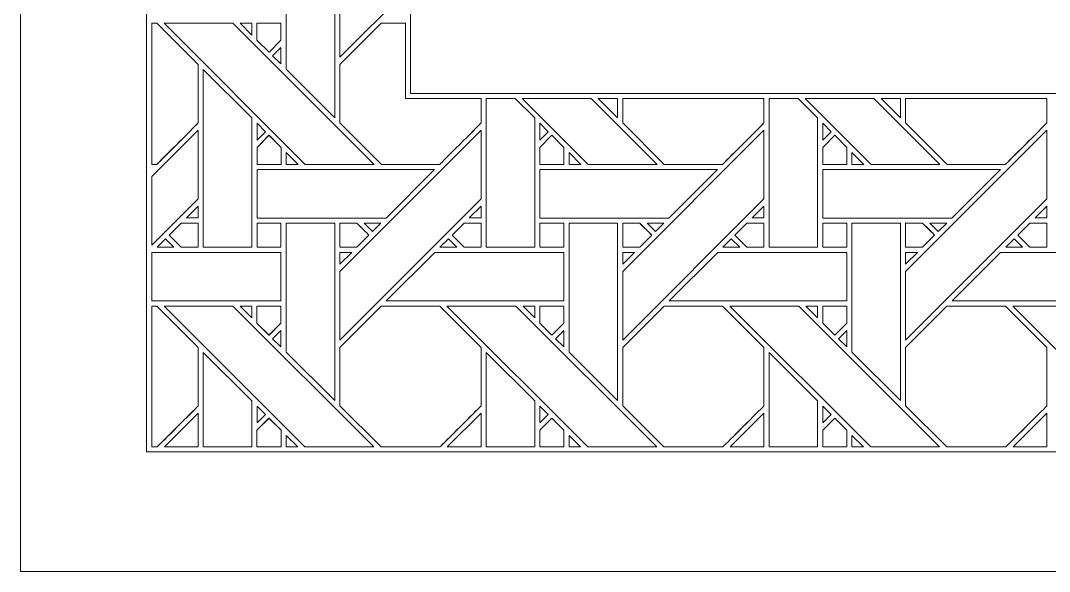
# Model space of a CAD drawing. Header units: inches. Extents: x 5.4 to 19.4, y 5.6 to 12.6.
# Drawn here: x 5.383 to 8.833, y 5.595 to 7.442 of the extents above; entities that cross this region are included whole.
import ezdxf

# ---------------------------------------------------------------- set-up
doc = ezdxf.new("R2010")
doc.units = ezdxf.units.IN
doc.header["$MEASUREMENT"] = 0
doc.layers.add('Design', color=7, linetype='Continuous', lineweight=0)

msp = doc.modelspace()

# ---------------------------------------------------------------- linework, layer by layer
at = {"layer": 'Design'}
for points, knots in [([(5.3829, 12.5948), (5.3829, 12.5948), (5.3829, 5.5948), (5.3829, 5.5948), (5.3829, 5.5948), (19.3829, 5.5948), (19.3829, 5.5948), (19.3829, 5.5948), (19.3829, 12.5948), (19.3829, 12.5948), (19.3829, 12.5948), (5.3829, 12.5948), (5.3829, 12.5948)], [0, 0, 0, 0, 1, 1, 1, 2, 2, 2, 3, 3, 3, 4, 4, 4, 4]), ([(5.8048, 12.1938), (5.8048, 12.1938), (5.8048, 5.9957), (5.8048, 5.9957), (5.8048, 5.9957), (18.9609, 5.9957), (18.9609, 5.9957), (18.9609, 5.9957), (18.9609, 12.1938), (18.9609, 12.1938), (18.9609, 12.1938), (5.8048, 12.1938), (5.8048, 12.1938)], [0, 0, 0, 0, 1, 1, 1, 2, 2, 2, 3, 3, 3, 4, 4, 4, 4]), ([(6.6905, 7.1978), (6.6905, 7.1978), (6.6905, 10.9917), (6.6905, 10.9917), (6.6905, 10.9917), (18.0752, 10.9917), (18.0752, 10.9917), (18.0752, 10.9917), (18.0752, 7.1978), (18.0752, 7.1978), (18.0752, 7.1978), (6.6905, 7.1978), (6.6905, 7.1978)], [0, 0, 0, 0, 1, 1, 1, 2, 2, 2, 3, 3, 3, 4, 4, 4, 4]), ([(6.6738, 7.5394), (6.6738, 7.5394), (6.4537, 7.3193), (6.4537, 7.3193), (6.4537, 7.3193), (6.4537, 7.5494), (6.4537, 7.5494), (6.4537, 7.5494), (6.6738, 7.7695), (6.6738, 7.7695), (6.6738, 7.7695), (6.6738, 7.5394), (6.6738, 7.5394)], [0, 0, 0, 0, 1, 1, 1, 2, 2, 2, 3, 3, 3, 4, 4, 4, 4]), ([(6.2736, 7.7115), (6.2736, 7.7115), (6.4365, 7.7115), (6.4365, 7.7115), (6.4365, 7.7115), (6.4365, 7.1164), (6.4365, 7.1164), (6.4365, 7.1164), (6.2736, 7.2793), (6.2736, 7.2793), (6.2736, 7.2793), (6.2736, 7.7115), (6.2736, 7.7115)], [0, 0, 0, 0, 1, 1, 1, 2, 2, 2, 3, 3, 3, 4, 4, 4, 4]), ([(5.8236, 7.4336), (5.8236, 7.4336), (5.8398, 7.4336), (5.8398, 7.4336), (5.8398, 7.4336), (5.9785, 7.2949), (5.9785, 7.2949), (5.9785, 7.2949), (5.9785, 7.0987), (5.9785, 7.0987), (5.9607, 7.0807), (5.8488, 6.969), (5.8398, 6.96), (5.8398, 6.96), (5.8236, 6.96), (5.8236, 6.96), (5.8236, 6.96), (5.8236, 7.4336), (5.8236, 7.4336)], [0, 0, 0, 0, 1, 1, 1, 2, 2, 2, 3, 3, 3, 4, 4, 4, 5, 5, 5, 6, 6, 6, 6]), ([(5.8236, 7.4336), (5.8236, 7.4336), (5.8398, 7.4336), (5.8398, 7.4336), (5.8398, 7.4336), (5.9785, 7.2949), (5.9785, 7.2949), (5.9785, 7.2949), (5.9785, 7.0987), (5.9785, 7.0987), (5.9603, 7.0803), (5.8485, 6.9687), (5.8398, 6.96), (5.8398, 6.96), (5.8236, 6.96), (5.8236, 6.96), (5.8236, 6.96), (5.8236, 7.4336), (5.8236, 7.4336)], [0, 0, 0, 0, 1, 1, 1, 2, 2, 2, 3, 3, 3, 4, 4, 4, 5, 5, 5, 6, 6, 6, 6]), ([(5.8641, 7.4336), (5.8641, 7.4336), (6.095, 7.4336), (6.095, 7.4336), (6.095, 7.4336), (6.5687, 6.96), (6.5687, 6.96), (6.5687, 6.96), (6.3376, 6.96), (6.3376, 6.96), (6.3376, 6.96), (5.8641, 7.4336), (5.8641, 7.4336)], [0, 0, 0, 0, 1, 1, 1, 2, 2, 2, 3, 3, 3, 4, 4, 4, 4]), ([(6.1192, 7.4336), (6.1192, 7.4336), (6.1586, 7.4336), (6.1586, 7.4336), (6.1586, 7.4336), (6.1586, 7.3938), (6.1586, 7.3938), (6.1586, 7.3938), (6.1192, 7.4336), (6.1192, 7.4336)], [0, 0, 0, 0, 1, 1, 1, 2, 2, 2, 3, 3, 3, 3]), ([(6.256, 7.4336), (6.256, 7.4336), (6.256, 7.376), (6.256, 7.376), (6.256, 7.376), (6.2161, 7.3361), (6.2161, 7.3361), (6.2161, 7.3361), (6.1757, 7.3764), (6.1757, 7.3764), (6.1757, 7.3764), (6.1757, 7.4336), (6.1757, 7.4336), (6.1757, 7.4336), (6.256, 7.4336), (6.256, 7.4336)], [0, 0, 0, 0, 1, 1, 1, 2, 2, 2, 3, 3, 3, 4, 4, 4, 5, 5, 5, 5]), ([(6.256, 7.376), (6.256, 7.376), (6.2161, 7.3361), (6.2161, 7.3361), (6.2161, 7.3361), (6.1757, 7.3764), (6.1757, 7.3764), (6.1757, 7.3764), (6.1757, 7.4336), (6.1757, 7.4336), (6.1757, 7.4336), (6.256, 7.4336), (6.256, 7.4336), (6.256, 7.4336), (6.256, 7.376), (6.256, 7.376)], [0, 0, 0, 0, 1, 1, 1, 2, 2, 2, 3, 3, 3, 4, 4, 4, 5, 5, 5, 5]), ([(6.4536, 7.0992), (6.4536, 7.0992), (6.4536, 7.2949), (6.4536, 7.2949), (6.4536, 7.2949), (6.5923, 7.4336), (6.5923, 7.4336), (6.5923, 7.4336), (6.6738, 7.4336), (6.6738, 7.4336), (6.6738, 7.4336), (6.6738, 7.1811), (6.6738, 7.1811), (6.6738, 7.1811), (6.9273, 7.1811), (6.9273, 7.1811), (6.9273, 7.1811), (6.9273, 7.0987), (6.9273, 7.0987), (6.9095, 7.0807), (6.7976, 6.969), (6.7886, 6.96), (6.7886, 6.96), (6.5929, 6.96), (6.5929, 6.96), (6.5929, 6.96), (6.4536, 7.0992), (6.4536, 7.0992)], [0, 0, 0, 0, 1, 1, 1, 2, 2, 2, 3, 3, 3, 4, 4, 4, 5, 5, 5, 6, 6, 6, 7, 7, 7, 8, 8, 8, 9, 9, 9, 9]), ([(6.5923, 7.4336), (6.5923, 7.4336), (6.6738, 7.4336), (6.6738, 7.4336), (6.6738, 7.4336), (6.6738, 7.1811), (6.6738, 7.1811), (6.6738, 7.1811), (6.9273, 7.1811), (6.9273, 7.1811), (6.9273, 7.1811), (6.9273, 7.0987), (6.9273, 7.0987), (6.9095, 7.0808), (6.7976, 6.969), (6.7886, 6.96), (6.7886, 6.96), (6.5929, 6.96), (6.5929, 6.96), (6.5929, 6.96), (6.4536, 7.0992), (6.4536, 7.0992), (6.4536, 7.0992), (6.4536, 7.2949), (6.4536, 7.2949), (6.4536, 7.2949), (6.5923, 7.4336), (6.5923, 7.4336)], [0, 0, 0, 0, 1, 1, 1, 2, 2, 2, 3, 3, 3, 4, 4, 4, 5, 5, 5, 6, 6, 6, 7, 7, 7, 8, 8, 8, 9, 9, 9, 9]), ([(6.2561, 7.3518), (6.2561, 7.3518), (6.2561, 7.2966), (6.2561, 7.2966), (6.2561, 7.2966), (6.2283, 7.324), (6.2283, 7.324), (6.2283, 7.324), (6.2561, 7.3518), (6.2561, 7.3518)], [0, 0, 0, 0, 1, 1, 1, 2, 2, 2, 3, 3, 3, 3]), ([(6.1585, 7.1157), (6.1585, 7.1157), (6.1585, 6.682), (6.1585, 6.682), (6.1585, 6.682), (5.9957, 6.682), (5.9957, 6.682), (5.9957, 6.682), (5.9957, 7.2778), (5.9957, 7.2778), (5.9957, 7.2778), (6.1585, 7.1157), (6.1585, 7.1157)], [0, 0, 0, 0, 1, 1, 1, 2, 2, 2, 3, 3, 3, 4, 4, 4, 4]), ([(6.9445, 7.1811), (6.9445, 7.1811), (7.0415, 7.1811), (7.0415, 7.1811), (7.0415, 7.1811), (7.1072, 7.1157), (7.1072, 7.1157), (7.1072, 7.1157), (7.1072, 6.682), (7.1072, 6.682), (7.1072, 6.682), (6.9445, 6.682), (6.9445, 6.682), (6.9445, 6.682), (6.9445, 7.1811), (6.9445, 7.1811)], [0, 0, 0, 0, 1, 1, 1, 2, 2, 2, 3, 3, 3, 4, 4, 4, 5, 5, 5, 5]), ([(7.0653, 7.1811), (7.0653, 7.1811), (7.2963, 7.1811), (7.2963, 7.1811), (7.2963, 7.1811), (7.5174, 6.96), (7.5174, 6.96), (7.5174, 6.96), (7.2864, 6.96), (7.2864, 6.96), (7.2864, 6.96), (7.0653, 7.1811), (7.0653, 7.1811)], [0, 0, 0, 0, 1, 1, 1, 2, 2, 2, 3, 3, 3, 4, 4, 4, 4]), ([(7.3853, 7.1811), (7.3853, 7.1811), (7.3853, 7.1164), (7.3853, 7.1164), (7.3853, 7.1164), (7.3205, 7.1811), (7.3205, 7.1811), (7.3205, 7.1811), (7.3853, 7.1811), (7.3853, 7.1811)], [0, 0, 0, 0, 1, 1, 1, 2, 2, 2, 3, 3, 3, 3]), ([(7.4023, 7.0992), (7.4023, 7.0992), (7.4023, 7.1811), (7.4023, 7.1811), (7.4023, 7.1811), (7.876, 7.1811), (7.876, 7.1811), (7.876, 7.1811), (7.876, 7.0987), (7.876, 7.0987), (7.8582, 7.0807), (7.7463, 6.969), (7.7373, 6.96), (7.7373, 6.96), (7.5416, 6.96), (7.5416, 6.96), (7.5416, 6.96), (7.4023, 7.0992), (7.4023, 7.0992)], [0, 0, 0, 0, 1, 1, 1, 2, 2, 2, 3, 3, 3, 4, 4, 4, 5, 5, 5, 6, 6, 6, 6]), ([(7.4023, 7.0992), (7.4023, 7.0992), (7.4023, 7.1811), (7.4023, 7.1811), (7.4023, 7.1811), (7.876, 7.1811), (7.876, 7.1811), (7.876, 7.1811), (7.876, 7.0987), (7.876, 7.0987), (7.8578, 7.0803), (7.746, 6.9687), (7.7373, 6.96), (7.7373, 6.96), (7.5416, 6.96), (7.5416, 6.96), (7.5416, 6.96), (7.4023, 7.0992), (7.4023, 7.0992)], [0, 0, 0, 0, 1, 1, 1, 2, 2, 2, 3, 3, 3, 4, 4, 4, 5, 5, 5, 6, 6, 6, 6]), ([(7.8932, 7.1811), (7.8932, 7.1811), (7.9902, 7.1811), (7.9902, 7.1811), (7.9902, 7.1811), (8.056, 7.1157), (8.056, 7.1157), (8.056, 7.1157), (8.056, 6.682), (8.056, 6.682), (8.056, 6.682), (7.8932, 6.682), (7.8932, 6.682), (7.8932, 6.682), (7.8932, 7.1811), (7.8932, 7.1811)], [0, 0, 0, 0, 1, 1, 1, 2, 2, 2, 3, 3, 3, 4, 4, 4, 5, 5, 5, 5]), ([(8.014, 7.1811), (8.014, 7.1811), (8.245, 7.1811), (8.245, 7.1811), (8.245, 7.1811), (8.4661, 6.96), (8.4661, 6.96), (8.4661, 6.96), (8.2351, 6.96), (8.2351, 6.96), (8.2351, 6.96), (8.014, 7.1811), (8.014, 7.1811)], [0, 0, 0, 0, 1, 1, 1, 2, 2, 2, 3, 3, 3, 4, 4, 4, 4]), ([(8.334, 7.1811), (8.334, 7.1811), (8.334, 7.1164), (8.334, 7.1164), (8.334, 7.1164), (8.2692, 7.1811), (8.2692, 7.1811), (8.2692, 7.1811), (8.334, 7.1811), (8.334, 7.1811)], [0, 0, 0, 0, 1, 1, 1, 2, 2, 2, 3, 3, 3, 3]), ([(8.3511, 7.0992), (8.3511, 7.0992), (8.3511, 7.1811), (8.3511, 7.1811), (8.3511, 7.1811), (8.8247, 7.1811), (8.8247, 7.1811), (8.8247, 7.1811), (8.8247, 7.0987), (8.8247, 7.0987), (8.8069, 7.0807), (8.695, 6.969), (8.686, 6.96), (8.686, 6.96), (8.4903, 6.96), (8.4903, 6.96), (8.4903, 6.96), (8.3511, 7.0992), (8.3511, 7.0992)], [0, 0, 0, 0, 1, 1, 1, 2, 2, 2, 3, 3, 3, 4, 4, 4, 5, 5, 5, 6, 6, 6, 6]), ([(8.3511, 7.0992), (8.3511, 7.0992), (8.3511, 7.1811), (8.3511, 7.1811), (8.3511, 7.1811), (8.8247, 7.1811), (8.8247, 7.1811), (8.8247, 7.1811), (8.8247, 7.0987), (8.8247, 7.0987), (8.8068, 7.0806), (8.6949, 6.9689), (8.686, 6.96), (8.686, 6.96), (8.4903, 6.96), (8.4903, 6.96), (8.4903, 6.96), (8.3511, 7.0992), (8.3511, 7.0992)], [0, 0, 0, 0, 1, 1, 1, 2, 2, 2, 3, 3, 3, 4, 4, 4, 5, 5, 5, 6, 6, 6, 6]), ([(5.8236, 6.9193), (5.8236, 6.9193), (5.9786, 7.0743), (5.9786, 7.0743), (5.9786, 7.0743), (5.9786, 6.8442), (5.9786, 6.8442), (5.9786, 6.8442), (5.8236, 6.6892), (5.8236, 6.6892), (5.8236, 6.6892), (5.8236, 6.9193), (5.8236, 6.9193)], [0, 0, 0, 0, 1, 1, 1, 2, 2, 2, 3, 3, 3, 4, 4, 4, 4]), ([(6.204, 7.0696), (6.204, 7.0696), (6.1758, 7.0414), (6.1758, 7.0414), (6.1758, 7.0414), (6.1758, 7.0982), (6.1758, 7.0982), (6.1758, 7.0982), (6.204, 7.0696), (6.204, 7.0696)], [0, 0, 0, 0, 1, 1, 1, 2, 2, 2, 3, 3, 3, 3]), ([(6.4537, 6.6007), (6.4537, 6.6007), (6.9273, 7.0743), (6.9273, 7.0743), (6.9273, 7.0743), (6.9273, 6.8442), (6.9273, 6.8442), (6.9273, 6.8442), (6.4537, 6.3706), (6.4537, 6.3706), (6.4537, 6.3706), (6.4537, 6.6007), (6.4537, 6.6007)], [0, 0, 0, 0, 1, 1, 1, 2, 2, 2, 3, 3, 3, 4, 4, 4, 4]), ([(7.1246, 7.0414), (7.1246, 7.0414), (7.1246, 7.0982), (7.1246, 7.0982), (7.1246, 7.0982), (7.1527, 7.0696), (7.1527, 7.0696), (7.1527, 7.0696), (7.1246, 7.0414), (7.1246, 7.0414)], [0, 0, 0, 0, 1, 1, 1, 2, 2, 2, 3, 3, 3, 3]), ([(7.4024, 6.6007), (7.4024, 6.6007), (7.8761, 7.0743), (7.8761, 7.0743), (7.8761, 7.0743), (7.8761, 6.8442), (7.8761, 6.8442), (7.8761, 6.8442), (7.4024, 6.3706), (7.4024, 6.3706), (7.4024, 6.3706), (7.4024, 6.6007), (7.4024, 6.6007)], [0, 0, 0, 0, 1, 1, 1, 2, 2, 2, 3, 3, 3, 4, 4, 4, 4]), ([(8.0733, 7.0414), (8.0733, 7.0414), (8.0733, 7.0982), (8.0733, 7.0982), (8.0733, 7.0982), (8.1015, 7.0696), (8.1015, 7.0696), (8.1015, 7.0696), (8.0733, 7.0414), (8.0733, 7.0414)], [0, 0, 0, 0, 1, 1, 1, 2, 2, 2, 3, 3, 3, 3]), ([(8.3511, 6.6007), (8.3511, 6.6007), (8.8248, 7.0743), (8.8248, 7.0743), (8.8248, 7.0743), (8.8248, 6.8442), (8.8248, 6.8442), (8.8248, 6.8442), (8.3511, 6.3706), (8.3511, 6.3706), (8.3511, 6.3706), (8.3511, 6.6007), (8.3511, 6.6007)], [0, 0, 0, 0, 1, 1, 1, 2, 2, 2, 3, 3, 3, 4, 4, 4, 4]), ([(6.2564, 6.9597), (6.2564, 6.9597), (6.1758, 6.9597), (6.1758, 6.9597), (6.1758, 6.9597), (6.1758, 7.017), (6.1758, 7.017), (6.1758, 7.017), (6.216, 7.0574), (6.216, 7.0574), (6.216, 7.0574), (6.2564, 7.017), (6.2564, 7.017), (6.2564, 7.017), (6.2564, 6.9597), (6.2564, 6.9597)], [0, 0, 0, 0, 1, 1, 1, 2, 2, 2, 3, 3, 3, 4, 4, 4, 5, 5, 5, 5]), ([(6.1758, 7.017), (6.1758, 7.017), (6.2162, 7.0574), (6.2162, 7.0574), (6.2162, 7.0574), (6.2564, 7.017), (6.2564, 7.017), (6.2564, 7.017), (6.2564, 6.9597), (6.2564, 6.9597), (6.2564, 6.9597), (6.1758, 6.9597), (6.1758, 6.9597), (6.1758, 6.9597), (6.1758, 7.017), (6.1758, 7.017)], [0, 0, 0, 0, 1, 1, 1, 2, 2, 2, 3, 3, 3, 4, 4, 4, 5, 5, 5, 5]), ([(7.2051, 6.9597), (7.2051, 6.9597), (7.1245, 6.9597), (7.1245, 6.9597), (7.1245, 6.9597), (7.1245, 7.017), (7.1245, 7.017), (7.1245, 7.017), (7.1648, 7.0574), (7.1648, 7.0574), (7.1648, 7.0574), (7.2051, 7.017), (7.2051, 7.017), (7.2051, 7.017), (7.2051, 6.9597), (7.2051, 6.9597)], [0, 0, 0, 0, 1, 1, 1, 2, 2, 2, 3, 3, 3, 4, 4, 4, 5, 5, 5, 5]), ([(7.1648, 7.0574), (7.1648, 7.0574), (7.2051, 7.017), (7.2051, 7.017), (7.2051, 7.017), (7.2051, 6.9597), (7.2051, 6.9597), (7.2051, 6.9597), (7.1245, 6.9597), (7.1245, 6.9597), (7.1245, 6.9597), (7.1245, 7.017), (7.1245, 7.017), (7.1245, 7.017), (7.1648, 7.0574), (7.1648, 7.0574)], [0, 0, 0, 0, 1, 1, 1, 2, 2, 2, 3, 3, 3, 4, 4, 4, 5, 5, 5, 5]), ([(8.1539, 6.9597), (8.1539, 6.9597), (8.0732, 6.9597), (8.0732, 6.9597), (8.0732, 6.9597), (8.0732, 7.017), (8.0732, 7.017), (8.0732, 7.017), (8.1136, 7.0574), (8.1136, 7.0574), (8.1136, 7.0574), (8.1539, 7.017), (8.1539, 7.017), (8.1539, 7.017), (8.1539, 6.9597), (8.1539, 6.9597)], [0, 0, 0, 0, 1, 1, 1, 2, 2, 2, 3, 3, 3, 4, 4, 4, 5, 5, 5, 5]), ([(8.0732, 6.9597), (8.0732, 6.9597), (8.0732, 7.017), (8.0732, 7.017), (8.0732, 7.017), (8.1136, 7.0574), (8.1136, 7.0574), (8.1136, 7.0574), (8.1539, 7.017), (8.1539, 7.017), (8.1539, 7.017), (8.1539, 6.9597), (8.1539, 6.9597), (8.1539, 6.9597), (8.0732, 6.9597), (8.0732, 6.9597)], [0, 0, 0, 0, 1, 1, 1, 2, 2, 2, 3, 3, 3, 4, 4, 4, 5, 5, 5, 5]), ([(6.3134, 6.96), (6.3134, 6.96), (6.2737, 6.96), (6.2737, 6.96), (6.2737, 6.96), (6.2737, 6.9998), (6.2737, 6.9998), (6.2737, 6.9998), (6.3134, 6.96), (6.3134, 6.96)], [0, 0, 0, 0, 1, 1, 1, 2, 2, 2, 3, 3, 3, 3]), ([(7.2622, 6.96), (7.2622, 6.96), (7.2225, 6.96), (7.2225, 6.96), (7.2225, 6.96), (7.2225, 6.9998), (7.2225, 6.9998), (7.2225, 6.9998), (7.2622, 6.96), (7.2622, 6.96)], [0, 0, 0, 0, 1, 1, 1, 2, 2, 2, 3, 3, 3, 3]), ([(8.2109, 6.96), (8.2109, 6.96), (8.1712, 6.96), (8.1712, 6.96), (8.1712, 6.96), (8.1712, 6.9998), (8.1712, 6.9998), (8.1712, 6.9998), (8.2109, 6.96), (8.2109, 6.96)], [0, 0, 0, 0, 1, 1, 1, 2, 2, 2, 3, 3, 3, 3]), ([(6.1758, 6.78), (6.1758, 6.78), (6.1758, 6.9427), (6.1758, 6.9427), (6.1758, 6.9427), (6.7715, 6.9427), (6.7715, 6.9427), (6.7715, 6.9427), (6.6088, 6.78), (6.6088, 6.78), (6.6088, 6.78), (6.1758, 6.78), (6.1758, 6.78)], [0, 0, 0, 0, 1, 1, 1, 2, 2, 2, 3, 3, 3, 4, 4, 4, 4]), ([(7.1246, 6.78), (7.1246, 6.78), (7.1246, 6.9427), (7.1246, 6.9427), (7.1246, 6.9427), (7.7203, 6.9427), (7.7203, 6.9427), (7.7203, 6.9427), (7.5575, 6.78), (7.5575, 6.78), (7.5575, 6.78), (7.1246, 6.78), (7.1246, 6.78)], [0, 0, 0, 0, 1, 1, 1, 2, 2, 2, 3, 3, 3, 4, 4, 4, 4]), ([(8.0733, 6.78), (8.0733, 6.78), (8.0733, 6.9427), (8.0733, 6.9427), (8.0733, 6.9427), (8.669, 6.9427), (8.669, 6.9427), (8.669, 6.9427), (8.5062, 6.78), (8.5062, 6.78), (8.5062, 6.78), (8.0733, 6.78), (8.0733, 6.78)], [0, 0, 0, 0, 1, 1, 1, 2, 2, 2, 3, 3, 3, 4, 4, 4, 4]), ([(5.9388, 6.7801), (5.9388, 6.7801), (5.9786, 6.8198), (5.9786, 6.8198), (5.9786, 6.8198), (5.9786, 6.7801), (5.9786, 6.7801), (5.9786, 6.7801), (5.9388, 6.7801), (5.9388, 6.7801)], [0, 0, 0, 0, 1, 1, 1, 2, 2, 2, 3, 3, 3, 3]), ([(6.8876, 6.7801), (6.8876, 6.7801), (6.9273, 6.8198), (6.9273, 6.8198), (6.9273, 6.8198), (6.9273, 6.7801), (6.9273, 6.7801), (6.9273, 6.7801), (6.8876, 6.7801), (6.8876, 6.7801)], [0, 0, 0, 0, 1, 1, 1, 2, 2, 2, 3, 3, 3, 3]), ([(7.8363, 6.7801), (7.8363, 6.7801), (7.8761, 6.8198), (7.8761, 6.8198), (7.8761, 6.8198), (7.8761, 6.7801), (7.8761, 6.7801), (7.8761, 6.7801), (7.8363, 6.7801), (7.8363, 6.7801)], [0, 0, 0, 0, 1, 1, 1, 2, 2, 2, 3, 3, 3, 3]), ([(8.785, 6.7801), (8.785, 6.7801), (8.8248, 6.8198), (8.8248, 6.8198), (8.8248, 6.8198), (8.8248, 6.7801), (8.8248, 6.7801), (8.8248, 6.7801), (8.785, 6.7801), (8.785, 6.7801)], [0, 0, 0, 0, 1, 1, 1, 2, 2, 2, 3, 3, 3, 3]), ([(5.9786, 6.682), (5.9786, 6.682), (5.9214, 6.682), (5.9214, 6.682), (5.9214, 6.682), (5.881, 6.7223), (5.881, 6.7223), (5.881, 6.7223), (5.9215, 6.7628), (5.9215, 6.7628), (5.9215, 6.7628), (5.9786, 6.7628), (5.9786, 6.7628), (5.9786, 6.7628), (5.9786, 6.682), (5.9786, 6.682)], [0, 0, 0, 0, 1, 1, 1, 2, 2, 2, 3, 3, 3, 4, 4, 4, 5, 5, 5, 5]), ([(5.8811, 6.7224), (5.8811, 6.7224), (5.9215, 6.7628), (5.9215, 6.7628), (5.9215, 6.7628), (5.9786, 6.7628), (5.9786, 6.7628), (5.9786, 6.7628), (5.9786, 6.682), (5.9786, 6.682), (5.9786, 6.682), (5.9214, 6.682), (5.9214, 6.682), (5.9214, 6.682), (5.8811, 6.7224), (5.8811, 6.7224)], [0, 0, 0, 0, 1, 1, 1, 2, 2, 2, 3, 3, 3, 4, 4, 4, 5, 5, 5, 5]), ([(6.1758, 6.682), (6.1758, 6.682), (6.1758, 6.7627), (6.1758, 6.7627), (6.1758, 6.7627), (6.256, 6.7627), (6.256, 6.7627), (6.256, 6.7627), (6.256, 6.682), (6.256, 6.682), (6.256, 6.682), (6.1758, 6.682), (6.1758, 6.682)], [0, 0, 0, 0, 1, 1, 1, 2, 2, 2, 3, 3, 3, 4, 4, 4, 4]), ([(6.1758, 6.7627), (6.1758, 6.7627), (6.256, 6.7627), (6.256, 6.7627), (6.256, 6.7627), (6.256, 6.682), (6.256, 6.682), (6.256, 6.682), (6.1758, 6.682), (6.1758, 6.682), (6.1758, 6.682), (6.1758, 6.7627), (6.1758, 6.7627)], [0, 0, 0, 0, 1, 1, 1, 2, 2, 2, 3, 3, 3, 4, 4, 4, 4]), ([(6.4365, 6.7628), (6.4365, 6.7628), (6.4365, 6.1677), (6.4365, 6.1677), (6.4365, 6.1677), (6.2736, 6.3306), (6.2736, 6.3306), (6.2736, 6.3306), (6.2736, 6.7628), (6.2736, 6.7628), (6.2736, 6.7628), (6.4365, 6.7628), (6.4365, 6.7628)], [0, 0, 0, 0, 1, 1, 1, 2, 2, 2, 3, 3, 3, 4, 4, 4, 4]), ([(6.551, 6.7224), (6.551, 6.7224), (6.5106, 6.682), (6.5106, 6.682), (6.5106, 6.682), (6.4536, 6.682), (6.4536, 6.682), (6.4536, 6.682), (6.4536, 6.7627), (6.4536, 6.7627), (6.4536, 6.7627), (6.5107, 6.7627), (6.5107, 6.7627), (6.5158, 6.7576), (6.5466, 6.7268), (6.551, 6.7224)], [0, 0, 0, 0, 1, 1, 1, 2, 2, 2, 3, 3, 3, 4, 4, 4, 5, 5, 5, 5]), ([(6.4536, 6.7627), (6.4536, 6.7627), (6.5107, 6.7627), (6.5107, 6.7627), (6.5159, 6.7575), (6.5467, 6.7267), (6.551, 6.7224), (6.551, 6.7224), (6.5106, 6.682), (6.5106, 6.682), (6.5106, 6.682), (6.4536, 6.682), (6.4536, 6.682), (6.4536, 6.682), (6.4536, 6.7627), (6.4536, 6.7627)], [0, 0, 0, 0, 1, 1, 1, 2, 2, 2, 3, 3, 3, 4, 4, 4, 5, 5, 5, 5]), ([(6.5916, 6.7628), (6.5916, 6.7628), (6.5633, 6.7346), (6.5633, 6.7346), (6.5633, 6.7346), (6.5351, 6.7628), (6.5351, 6.7628), (6.5351, 6.7628), (6.5916, 6.7628), (6.5916, 6.7628)], [0, 0, 0, 0, 1, 1, 1, 2, 2, 2, 3, 3, 3, 3]), ([(6.9273, 6.682), (6.9273, 6.682), (6.8702, 6.682), (6.8702, 6.682), (6.8702, 6.682), (6.8298, 6.7223), (6.8298, 6.7223), (6.8298, 6.7223), (6.8702, 6.7628), (6.8702, 6.7628), (6.8702, 6.7628), (6.9273, 6.7628), (6.9273, 6.7628), (6.9273, 6.7628), (6.9273, 6.682), (6.9273, 6.682)], [0, 0, 0, 0, 1, 1, 1, 2, 2, 2, 3, 3, 3, 4, 4, 4, 5, 5, 5, 5]), ([(6.8298, 6.7223), (6.8298, 6.7223), (6.8702, 6.7628), (6.8702, 6.7628), (6.8702, 6.7628), (6.9273, 6.7628), (6.9273, 6.7628), (6.9273, 6.7628), (6.9273, 6.682), (6.9273, 6.682), (6.9273, 6.682), (6.8702, 6.682), (6.8702, 6.682), (6.8702, 6.682), (6.8298, 6.7223), (6.8298, 6.7223)], [0, 0, 0, 0, 1, 1, 1, 2, 2, 2, 3, 3, 3, 4, 4, 4, 5, 5, 5, 5]), ([(7.1245, 6.7627), (7.1245, 6.7627), (7.2047, 6.7627), (7.2047, 6.7627), (7.2047, 6.7627), (7.2047, 6.682), (7.2047, 6.682), (7.2047, 6.682), (7.1245, 6.682), (7.1245, 6.682), (7.1245, 6.682), (7.1245, 6.7627), (7.1245, 6.7627)], [0, 0, 0, 0, 1, 1, 1, 2, 2, 2, 3, 3, 3, 4, 4, 4, 4]), ([(7.2047, 6.7627), (7.2047, 6.7627), (7.2047, 6.682), (7.2047, 6.682), (7.2047, 6.682), (7.1245, 6.682), (7.1245, 6.682), (7.1245, 6.682), (7.1245, 6.7627), (7.1245, 6.7627), (7.1245, 6.7627), (7.2047, 6.7627), (7.2047, 6.7627)], [0, 0, 0, 0, 1, 1, 1, 2, 2, 2, 3, 3, 3, 4, 4, 4, 4]), ([(7.3853, 6.7628), (7.3853, 6.7628), (7.3853, 6.1677), (7.3853, 6.1677), (7.3853, 6.1677), (7.2223, 6.3306), (7.2223, 6.3306), (7.2223, 6.3306), (7.2223, 6.7628), (7.2223, 6.7628), (7.2223, 6.7628), (7.3853, 6.7628), (7.3853, 6.7628)], [0, 0, 0, 0, 1, 1, 1, 2, 2, 2, 3, 3, 3, 4, 4, 4, 4]), ([(7.4023, 6.7627), (7.4023, 6.7627), (7.4594, 6.7627), (7.4594, 6.7627), (7.4646, 6.7576), (7.4953, 6.7268), (7.4998, 6.7224), (7.4998, 6.7224), (7.4593, 6.682), (7.4593, 6.682), (7.4593, 6.682), (7.4023, 6.682), (7.4023, 6.682), (7.4023, 6.682), (7.4023, 6.7627), (7.4023, 6.7627)], [0, 0, 0, 0, 1, 1, 1, 2, 2, 2, 3, 3, 3, 4, 4, 4, 5, 5, 5, 5]), ([(7.4023, 6.7627), (7.4023, 6.7627), (7.4594, 6.7627), (7.4594, 6.7627), (7.4648, 6.7574), (7.4998, 6.7224), (7.4998, 6.7224), (7.4998, 6.7224), (7.4593, 6.682), (7.4593, 6.682), (7.4593, 6.682), (7.4023, 6.682), (7.4023, 6.682), (7.4023, 6.682), (7.4023, 6.7627), (7.4023, 6.7627)], [0, 0, 0, 0, 1, 1, 1, 2, 2, 2, 3, 3, 3, 4, 4, 4, 5, 5, 5, 5]), ([(7.5403, 6.7628), (7.5403, 6.7628), (7.512, 6.7346), (7.512, 6.7346), (7.512, 6.7346), (7.4838, 6.7628), (7.4838, 6.7628), (7.4838, 6.7628), (7.5403, 6.7628), (7.5403, 6.7628)], [0, 0, 0, 0, 1, 1, 1, 2, 2, 2, 3, 3, 3, 3]), ([(7.876, 6.682), (7.876, 6.682), (7.8189, 6.682), (7.8189, 6.682), (7.8189, 6.682), (7.7786, 6.7223), (7.7786, 6.7223), (7.7786, 6.7223), (7.819, 6.7628), (7.819, 6.7628), (7.819, 6.7628), (7.876, 6.7628), (7.876, 6.7628), (7.876, 6.7628), (7.876, 6.682), (7.876, 6.682)], [0, 0, 0, 0, 1, 1, 1, 2, 2, 2, 3, 3, 3, 4, 4, 4, 5, 5, 5, 5]), ([(7.7786, 6.7223), (7.7786, 6.7223), (7.819, 6.7628), (7.819, 6.7628), (7.819, 6.7628), (7.876, 6.7628), (7.876, 6.7628), (7.876, 6.7628), (7.876, 6.682), (7.876, 6.682), (7.876, 6.682), (7.8189, 6.682), (7.8189, 6.682), (7.8189, 6.682), (7.7786, 6.7223), (7.7786, 6.7223)], [0, 0, 0, 0, 1, 1, 1, 2, 2, 2, 3, 3, 3, 4, 4, 4, 5, 5, 5, 5]), ([(8.0732, 6.682), (8.0732, 6.682), (8.0732, 6.7627), (8.0732, 6.7627), (8.0732, 6.7627), (8.1535, 6.7627), (8.1535, 6.7627), (8.1535, 6.7627), (8.1535, 6.682), (8.1535, 6.682), (8.1535, 6.682), (8.0732, 6.682), (8.0732, 6.682)], [0, 0, 0, 0, 1, 1, 1, 2, 2, 2, 3, 3, 3, 4, 4, 4, 4]), ([(8.0732, 6.7627), (8.0732, 6.7627), (8.1535, 6.7627), (8.1535, 6.7627), (8.1535, 6.7627), (8.1535, 6.682), (8.1535, 6.682), (8.1535, 6.682), (8.0732, 6.682), (8.0732, 6.682), (8.0732, 6.682), (8.0732, 6.7627), (8.0732, 6.7627)], [0, 0, 0, 0, 1, 1, 1, 2, 2, 2, 3, 3, 3, 4, 4, 4, 4]), ([(8.334, 6.7628), (8.334, 6.7628), (8.334, 6.1677), (8.334, 6.1677), (8.334, 6.1677), (8.1711, 6.3306), (8.1711, 6.3306), (8.1711, 6.3306), (8.1711, 6.7628), (8.1711, 6.7628), (8.1711, 6.7628), (8.334, 6.7628), (8.334, 6.7628)], [0, 0, 0, 0, 1, 1, 1, 2, 2, 2, 3, 3, 3, 4, 4, 4, 4]), ([(8.3511, 6.7627), (8.3511, 6.7627), (8.4081, 6.7627), (8.4081, 6.7627), (8.4133, 6.7576), (8.4441, 6.7268), (8.4485, 6.7224), (8.4485, 6.7224), (8.4081, 6.682), (8.4081, 6.682), (8.4081, 6.682), (8.3511, 6.682), (8.3511, 6.682), (8.3511, 6.682), (8.3511, 6.7627), (8.3511, 6.7627)], [0, 0, 0, 0, 1, 1, 1, 2, 2, 2, 3, 3, 3, 4, 4, 4, 5, 5, 5, 5]), ([(8.3511, 6.7627), (8.3511, 6.7627), (8.4081, 6.7627), (8.4081, 6.7627), (8.4137, 6.7573), (8.4485, 6.7224), (8.4485, 6.7224), (8.4485, 6.7224), (8.4081, 6.682), (8.4081, 6.682), (8.4081, 6.682), (8.3511, 6.682), (8.3511, 6.682), (8.3511, 6.682), (8.3511, 6.7627), (8.3511, 6.7627)], [0, 0, 0, 0, 1, 1, 1, 2, 2, 2, 3, 3, 3, 4, 4, 4, 5, 5, 5, 5]), ([(8.489, 6.7628), (8.489, 6.7628), (8.4607, 6.7346), (8.4607, 6.7346), (8.4607, 6.7346), (8.4326, 6.7628), (8.4326, 6.7628), (8.4326, 6.7628), (8.489, 6.7628), (8.489, 6.7628)], [0, 0, 0, 0, 1, 1, 1, 2, 2, 2, 3, 3, 3, 3]), ([(8.8248, 6.682), (8.8248, 6.682), (8.7676, 6.682), (8.7676, 6.682), (8.7676, 6.682), (8.7273, 6.7223), (8.7273, 6.7223), (8.7273, 6.7223), (8.7677, 6.7628), (8.7677, 6.7628), (8.7677, 6.7628), (8.8248, 6.7628), (8.8248, 6.7628), (8.8248, 6.7628), (8.8248, 6.682), (8.8248, 6.682)], [0, 0, 0, 0, 1, 1, 1, 2, 2, 2, 3, 3, 3, 4, 4, 4, 5, 5, 5, 5]), ([(8.7273, 6.7223), (8.7273, 6.7223), (8.7677, 6.7628), (8.7677, 6.7628), (8.7677, 6.7628), (8.8248, 6.7628), (8.8248, 6.7628), (8.8248, 6.7628), (8.8248, 6.682), (8.8248, 6.682), (8.8248, 6.682), (8.7676, 6.682), (8.7676, 6.682), (8.7676, 6.682), (8.7273, 6.7223), (8.7273, 6.7223)], [0, 0, 0, 0, 1, 1, 1, 2, 2, 2, 3, 3, 3, 4, 4, 4, 5, 5, 5, 5]), ([(5.8973, 6.682), (5.8973, 6.682), (5.8408, 6.682), (5.8408, 6.682), (5.8408, 6.682), (5.869, 6.7102), (5.869, 6.7102), (5.869, 6.7102), (5.8973, 6.682), (5.8973, 6.682)], [0, 0, 0, 0, 1, 1, 1, 2, 2, 2, 3, 3, 3, 3]), ([(6.846, 6.682), (6.846, 6.682), (6.7895, 6.682), (6.7895, 6.682), (6.7895, 6.682), (6.8178, 6.7102), (6.8178, 6.7102), (6.8178, 6.7102), (6.846, 6.682), (6.846, 6.682)], [0, 0, 0, 0, 1, 1, 1, 2, 2, 2, 3, 3, 3, 3]), ([(7.7947, 6.682), (7.7947, 6.682), (7.7382, 6.682), (7.7382, 6.682), (7.7382, 6.682), (7.7665, 6.7102), (7.7665, 6.7102), (7.7665, 6.7102), (7.7947, 6.682), (7.7947, 6.682)], [0, 0, 0, 0, 1, 1, 1, 2, 2, 2, 3, 3, 3, 3]), ([(8.7435, 6.682), (8.7435, 6.682), (8.687, 6.682), (8.687, 6.682), (8.687, 6.682), (8.7152, 6.7102), (8.7152, 6.7102), (8.7152, 6.7102), (8.7435, 6.682), (8.7435, 6.682)], [0, 0, 0, 0, 1, 1, 1, 2, 2, 2, 3, 3, 3, 3]), ([(5.8236, 6.6648), (5.8236, 6.6648), (6.2561, 6.6648), (6.2561, 6.6648), (6.2561, 6.6648), (6.2561, 6.502), (6.2561, 6.502), (6.2561, 6.502), (5.8236, 6.502), (5.8236, 6.502), (5.8236, 6.502), (5.8236, 6.6648), (5.8236, 6.6648)], [0, 0, 0, 0, 1, 1, 1, 2, 2, 2, 3, 3, 3, 4, 4, 4, 4]), ([(6.4935, 6.6649), (6.4935, 6.6649), (6.4537, 6.625), (6.4537, 6.625), (6.4537, 6.625), (6.4537, 6.6649), (6.4537, 6.6649), (6.4537, 6.6649), (6.4935, 6.6649), (6.4935, 6.6649)], [0, 0, 0, 0, 1, 1, 1, 2, 2, 2, 3, 3, 3, 3]), ([(6.6095, 6.502), (6.6095, 6.502), (6.7724, 6.6648), (6.7724, 6.6648), (6.7724, 6.6648), (7.2048, 6.6648), (7.2048, 6.6648), (7.2048, 6.6648), (7.2048, 6.502), (7.2048, 6.502), (7.2048, 6.502), (6.6095, 6.502), (6.6095, 6.502)], [0, 0, 0, 0, 1, 1, 1, 2, 2, 2, 3, 3, 3, 4, 4, 4, 4]), ([(7.4422, 6.6649), (7.4422, 6.6649), (7.4024, 6.625), (7.4024, 6.625), (7.4024, 6.625), (7.4024, 6.6649), (7.4024, 6.6649), (7.4024, 6.6649), (7.4422, 6.6649), (7.4422, 6.6649)], [0, 0, 0, 0, 1, 1, 1, 2, 2, 2, 3, 3, 3, 3]), ([(7.5582, 6.502), (7.5582, 6.502), (7.7211, 6.6648), (7.7211, 6.6648), (7.7211, 6.6648), (8.1535, 6.6648), (8.1535, 6.6648), (8.1535, 6.6648), (8.1535, 6.502), (8.1535, 6.502), (8.1535, 6.502), (7.5582, 6.502), (7.5582, 6.502)], [0, 0, 0, 0, 1, 1, 1, 2, 2, 2, 3, 3, 3, 4, 4, 4, 4]), ([(8.391, 6.6649), (8.391, 6.6649), (8.3511, 6.625), (8.3511, 6.625), (8.3511, 6.625), (8.3511, 6.6649), (8.3511, 6.6649), (8.3511, 6.6649), (8.391, 6.6649), (8.391, 6.6649)], [0, 0, 0, 0, 1, 1, 1, 2, 2, 2, 3, 3, 3, 3]), ([(8.507, 6.502), (8.507, 6.502), (8.6698, 6.6648), (8.6698, 6.6648), (8.6698, 6.6648), (9.1022, 6.6648), (9.1022, 6.6648), (9.1022, 6.6648), (9.1022, 6.502), (9.1022, 6.502), (9.1022, 6.502), (8.507, 6.502), (8.507, 6.502)], [0, 0, 0, 0, 1, 1, 1, 2, 2, 2, 3, 3, 3, 4, 4, 4, 4]), ([(5.9785, 6.1499), (5.9611, 6.1324), (5.8538, 6.0253), (5.8408, 6.0122), (5.8408, 6.0122), (5.8236, 6.0122), (5.8236, 6.0122), (5.8236, 6.0122), (5.8236, 6.4849), (5.8236, 6.4849), (5.8236, 6.4849), (5.8398, 6.4849), (5.8398, 6.4849), (5.8398, 6.4849), (5.9785, 6.3462), (5.9785, 6.3462), (5.9785, 6.3462), (5.9785, 6.1499), (5.9785, 6.1499)], [0, 0, 0, 0, 1, 1, 1, 2, 2, 2, 3, 3, 3, 4, 4, 4, 5, 5, 5, 6, 6, 6, 6]), ([(5.8236, 6.0122), (5.8236, 6.0122), (5.8236, 6.4849), (5.8236, 6.4849), (5.8236, 6.4849), (5.8398, 6.4849), (5.8398, 6.4849), (5.8398, 6.4849), (5.9785, 6.3462), (5.9785, 6.3462), (5.9785, 6.3462), (5.9785, 6.1499), (5.9785, 6.1499), (5.9607, 6.132), (5.8536, 6.025), (5.8408, 6.0122), (5.8408, 6.0122), (5.8236, 6.0122), (5.8236, 6.0122)], [0, 0, 0, 0, 1, 1, 1, 2, 2, 2, 3, 3, 3, 4, 4, 4, 5, 5, 5, 6, 6, 6, 6]), ([(6.3367, 6.0122), (6.3367, 6.0122), (5.8641, 6.4849), (5.8641, 6.4849), (5.8641, 6.4849), (6.095, 6.4849), (6.095, 6.4849), (6.095, 6.4849), (6.5677, 6.0122), (6.5677, 6.0122), (6.5677, 6.0122), (6.3367, 6.0122), (6.3367, 6.0122)], [0, 0, 0, 0, 1, 1, 1, 2, 2, 2, 3, 3, 3, 4, 4, 4, 4]), ([(6.1586, 6.4849), (6.1586, 6.4849), (6.1586, 6.4451), (6.1586, 6.4451), (6.1586, 6.4451), (6.1192, 6.4849), (6.1192, 6.4849), (6.1192, 6.4849), (6.1586, 6.4849), (6.1586, 6.4849)], [0, 0, 0, 0, 1, 1, 1, 2, 2, 2, 3, 3, 3, 3]), ([(6.256, 6.4849), (6.256, 6.4849), (6.256, 6.4273), (6.256, 6.4273), (6.256, 6.4273), (6.216, 6.3873), (6.216, 6.3873), (6.216, 6.3873), (6.1757, 6.4277), (6.1757, 6.4277), (6.1757, 6.4277), (6.1757, 6.4849), (6.1757, 6.4849), (6.1757, 6.4849), (6.256, 6.4849), (6.256, 6.4849)], [0, 0, 0, 0, 1, 1, 1, 2, 2, 2, 3, 3, 3, 4, 4, 4, 5, 5, 5, 5]), ([(6.2161, 6.3874), (6.2161, 6.3874), (6.1757, 6.4277), (6.1757, 6.4277), (6.1757, 6.4277), (6.1757, 6.4849), (6.1757, 6.4849), (6.1757, 6.4849), (6.256, 6.4849), (6.256, 6.4849), (6.256, 6.4849), (6.256, 6.4273), (6.256, 6.4273), (6.256, 6.4273), (6.2161, 6.3874), (6.2161, 6.3874)], [0, 0, 0, 0, 1, 1, 1, 2, 2, 2, 3, 3, 3, 4, 4, 4, 5, 5, 5, 5]), ([(6.9273, 6.1499), (6.9099, 6.1324), (6.8026, 6.0253), (6.7895, 6.0122), (6.7895, 6.0122), (6.5919, 6.0122), (6.5919, 6.0122), (6.5919, 6.0122), (6.4536, 6.1505), (6.4536, 6.1505), (6.4536, 6.1505), (6.4536, 6.3462), (6.4536, 6.3462), (6.4536, 6.3462), (6.5923, 6.4849), (6.5923, 6.4849), (6.5923, 6.4849), (6.7885, 6.4849), (6.7885, 6.4849), (6.7885, 6.4849), (6.9273, 6.3462), (6.9273, 6.3462), (6.9273, 6.3462), (6.9273, 6.1499), (6.9273, 6.1499)], [0, 0, 0, 0, 1, 1, 1, 2, 2, 2, 3, 3, 3, 4, 4, 4, 5, 5, 5, 6, 6, 6, 7, 7, 7, 8, 8, 8, 8]), ([(6.5919, 6.0122), (6.5919, 6.0122), (6.4536, 6.1505), (6.4536, 6.1505), (6.4536, 6.1505), (6.4536, 6.3462), (6.4536, 6.3462), (6.4536, 6.3462), (6.5923, 6.4849), (6.5923, 6.4849), (6.5923, 6.4849), (6.7885, 6.4849), (6.7885, 6.4849), (6.7885, 6.4849), (6.9273, 6.3462), (6.9273, 6.3462), (6.9273, 6.3462), (6.9273, 6.1499), (6.9273, 6.1499), (6.9096, 6.1321), (6.8024, 6.0251), (6.7895, 6.0122), (6.7895, 6.0122), (6.5919, 6.0122), (6.5919, 6.0122)], [0, 0, 0, 0, 1, 1, 1, 2, 2, 2, 3, 3, 3, 4, 4, 4, 5, 5, 5, 6, 6, 6, 7, 7, 7, 8, 8, 8, 8]), ([(7.2854, 6.0122), (7.2854, 6.0122), (6.8128, 6.4849), (6.8128, 6.4849), (6.8128, 6.4849), (7.0438, 6.4849), (7.0438, 6.4849), (7.0438, 6.4849), (7.5164, 6.0122), (7.5164, 6.0122), (7.5164, 6.0122), (7.2854, 6.0122), (7.2854, 6.0122)], [0, 0, 0, 0, 1, 1, 1, 2, 2, 2, 3, 3, 3, 4, 4, 4, 4]), ([(7.1073, 6.4849), (7.1073, 6.4849), (7.1073, 6.4451), (7.1073, 6.4451), (7.1073, 6.4451), (7.0679, 6.4849), (7.0679, 6.4849), (7.0679, 6.4849), (7.1073, 6.4849), (7.1073, 6.4849)], [0, 0, 0, 0, 1, 1, 1, 2, 2, 2, 3, 3, 3, 3]), ([(7.1245, 6.4849), (7.1245, 6.4849), (7.2047, 6.4849), (7.2047, 6.4849), (7.2047, 6.4849), (7.2047, 6.4273), (7.2047, 6.4273), (7.2047, 6.4273), (7.1648, 6.3873), (7.1648, 6.3873), (7.1648, 6.3873), (7.1245, 6.4277), (7.1245, 6.4277), (7.1245, 6.4277), (7.1245, 6.4849), (7.1245, 6.4849)], [0, 0, 0, 0, 1, 1, 1, 2, 2, 2, 3, 3, 3, 4, 4, 4, 5, 5, 5, 5]), ([(7.1648, 6.3873), (7.1648, 6.3873), (7.1245, 6.4277), (7.1245, 6.4277), (7.1245, 6.4277), (7.1245, 6.4849), (7.1245, 6.4849), (7.1245, 6.4849), (7.2047, 6.4849), (7.2047, 6.4849), (7.2047, 6.4849), (7.2047, 6.4273), (7.2047, 6.4273), (7.2047, 6.4273), (7.1648, 6.3873), (7.1648, 6.3873)], [0, 0, 0, 0, 1, 1, 1, 2, 2, 2, 3, 3, 3, 4, 4, 4, 5, 5, 5, 5]), ([(7.876, 6.1499), (7.8586, 6.1324), (7.7513, 6.0253), (7.7383, 6.0122), (7.7383, 6.0122), (7.5406, 6.0122), (7.5406, 6.0122), (7.5406, 6.0122), (7.4023, 6.1505), (7.4023, 6.1505), (7.4023, 6.1505), (7.4023, 6.3462), (7.4023, 6.3462), (7.4023, 6.3462), (7.5411, 6.4849), (7.5411, 6.4849), (7.5411, 6.4849), (7.7373, 6.4849), (7.7373, 6.4849), (7.7373, 6.4849), (7.876, 6.3462), (7.876, 6.3462), (7.876, 6.3462), (7.876, 6.1499), (7.876, 6.1499)], [0, 0, 0, 0, 1, 1, 1, 2, 2, 2, 3, 3, 3, 4, 4, 4, 5, 5, 5, 6, 6, 6, 7, 7, 7, 8, 8, 8, 8]), ([(7.5406, 6.0122), (7.5406, 6.0122), (7.4023, 6.1505), (7.4023, 6.1505), (7.4023, 6.1505), (7.4023, 6.3462), (7.4023, 6.3462), (7.4023, 6.3462), (7.5411, 6.4849), (7.5411, 6.4849), (7.5411, 6.4849), (7.7373, 6.4849), (7.7373, 6.4849), (7.7373, 6.4849), (7.876, 6.3462), (7.876, 6.3462), (7.876, 6.3462), (7.876, 6.1499), (7.876, 6.1499), (7.8584, 6.1322), (7.7512, 6.0251), (7.7383, 6.0122), (7.7383, 6.0122), (7.5406, 6.0122), (7.5406, 6.0122)], [0, 0, 0, 0, 1, 1, 1, 2, 2, 2, 3, 3, 3, 4, 4, 4, 5, 5, 5, 6, 6, 6, 7, 7, 7, 8, 8, 8, 8]), ([(8.2341, 6.0122), (8.2341, 6.0122), (7.7616, 6.4849), (7.7616, 6.4849), (7.7616, 6.4849), (7.9925, 6.4849), (7.9925, 6.4849), (7.9925, 6.4849), (8.4652, 6.0122), (8.4652, 6.0122), (8.4652, 6.0122), (8.2341, 6.0122), (8.2341, 6.0122)], [0, 0, 0, 0, 1, 1, 1, 2, 2, 2, 3, 3, 3, 4, 4, 4, 4]), ([(8.0561, 6.4849), (8.0561, 6.4849), (8.0561, 6.4451), (8.0561, 6.4451), (8.0561, 6.4451), (8.0166, 6.4849), (8.0166, 6.4849), (8.0166, 6.4849), (8.0561, 6.4849), (8.0561, 6.4849)], [0, 0, 0, 0, 1, 1, 1, 2, 2, 2, 3, 3, 3, 3]), ([(8.0732, 6.4849), (8.0732, 6.4849), (8.1535, 6.4849), (8.1535, 6.4849), (8.1535, 6.4849), (8.1535, 6.4273), (8.1535, 6.4273), (8.1535, 6.4273), (8.1135, 6.3873), (8.1135, 6.3873), (8.1135, 6.3873), (8.0732, 6.4277), (8.0732, 6.4277), (8.0732, 6.4277), (8.0732, 6.4849), (8.0732, 6.4849)], [0, 0, 0, 0, 1, 1, 1, 2, 2, 2, 3, 3, 3, 4, 4, 4, 5, 5, 5, 5]), ([(8.1135, 6.3873), (8.1135, 6.3873), (8.0732, 6.4277), (8.0732, 6.4277), (8.0732, 6.4277), (8.0732, 6.4849), (8.0732, 6.4849), (8.0732, 6.4849), (8.1535, 6.4849), (8.1535, 6.4849), (8.1535, 6.4849), (8.1535, 6.4273), (8.1535, 6.4273), (8.1535, 6.4273), (8.1135, 6.3873), (8.1135, 6.3873)], [0, 0, 0, 0, 1, 1, 1, 2, 2, 2, 3, 3, 3, 4, 4, 4, 5, 5, 5, 5]), ([(8.8247, 6.1499), (8.8073, 6.1324), (8.7, 6.0253), (8.687, 6.0122), (8.687, 6.0122), (8.4894, 6.0122), (8.4894, 6.0122), (8.4894, 6.0122), (8.3511, 6.1505), (8.3511, 6.1505), (8.3511, 6.1505), (8.3511, 6.3462), (8.3511, 6.3462), (8.3511, 6.3462), (8.4898, 6.4849), (8.4898, 6.4849), (8.4898, 6.4849), (8.686, 6.4849), (8.686, 6.4849), (8.686, 6.4849), (8.8247, 6.3462), (8.8247, 6.3462), (8.8247, 6.3462), (8.8247, 6.1499), (8.8247, 6.1499)], [0, 0, 0, 0, 1, 1, 1, 2, 2, 2, 3, 3, 3, 4, 4, 4, 5, 5, 5, 6, 6, 6, 7, 7, 7, 8, 8, 8, 8]), ([(8.4894, 6.0122), (8.4894, 6.0122), (8.3511, 6.1505), (8.3511, 6.1505), (8.3511, 6.1505), (8.3511, 6.3462), (8.3511, 6.3462), (8.3511, 6.3462), (8.4898, 6.4849), (8.4898, 6.4849), (8.4898, 6.4849), (8.686, 6.4849), (8.686, 6.4849), (8.686, 6.4849), (8.8247, 6.3462), (8.8247, 6.3462), (8.8247, 6.3462), (8.8247, 6.1499), (8.8247, 6.1499), (8.8072, 6.1323), (8.7, 6.0252), (8.687, 6.0122), (8.687, 6.0122), (8.4894, 6.0122), (8.4894, 6.0122)], [0, 0, 0, 0, 1, 1, 1, 2, 2, 2, 3, 3, 3, 4, 4, 4, 5, 5, 5, 6, 6, 6, 7, 7, 7, 8, 8, 8, 8]), ([(9.1829, 6.0122), (9.1829, 6.0122), (8.7103, 6.4849), (8.7103, 6.4849), (8.7103, 6.4849), (8.9412, 6.4849), (8.9412, 6.4849), (8.9412, 6.4849), (9.4139, 6.0122), (9.4139, 6.0122), (9.4139, 6.0122), (9.1829, 6.0122), (9.1829, 6.0122)], [0, 0, 0, 0, 1, 1, 1, 2, 2, 2, 3, 3, 3, 4, 4, 4, 4]), ([(6.2561, 6.4031), (6.2561, 6.4031), (6.2561, 6.3479), (6.2561, 6.3479), (6.2561, 6.3479), (6.2283, 6.3753), (6.2283, 6.3753), (6.2283, 6.3753), (6.2561, 6.4031), (6.2561, 6.4031)], [0, 0, 0, 0, 1, 1, 1, 2, 2, 2, 3, 3, 3, 3]), ([(7.2048, 6.4031), (7.2048, 6.4031), (7.2048, 6.3479), (7.2048, 6.3479), (7.2048, 6.3479), (7.177, 6.3753), (7.177, 6.3753), (7.177, 6.3753), (7.2048, 6.4031), (7.2048, 6.4031)], [0, 0, 0, 0, 1, 1, 1, 2, 2, 2, 3, 3, 3, 3]), ([(8.1535, 6.4031), (8.1535, 6.4031), (8.1535, 6.3479), (8.1535, 6.3479), (8.1535, 6.3479), (8.1258, 6.3753), (8.1258, 6.3753), (8.1258, 6.3753), (8.1535, 6.4031), (8.1535, 6.4031)], [0, 0, 0, 0, 1, 1, 1, 2, 2, 2, 3, 3, 3, 3]), ([(6.1585, 6.0122), (6.1585, 6.0122), (5.9957, 6.0122), (5.9957, 6.0122), (5.9957, 6.0122), (5.9957, 6.3291), (5.9957, 6.3291), (5.9957, 6.3291), (6.1585, 6.1669), (6.1585, 6.1669), (6.1585, 6.1669), (6.1585, 6.0122), (6.1585, 6.0122)], [0, 0, 0, 0, 1, 1, 1, 2, 2, 2, 3, 3, 3, 4, 4, 4, 4]), ([(7.1072, 6.0122), (7.1072, 6.0122), (6.9445, 6.0122), (6.9445, 6.0122), (6.9445, 6.0122), (6.9445, 6.3291), (6.9445, 6.3291), (6.9445, 6.3291), (7.1072, 6.1669), (7.1072, 6.1669), (7.1072, 6.1669), (7.1072, 6.0122), (7.1072, 6.0122)], [0, 0, 0, 0, 1, 1, 1, 2, 2, 2, 3, 3, 3, 4, 4, 4, 4]), ([(8.056, 6.0122), (8.056, 6.0122), (7.8932, 6.0122), (7.8932, 6.0122), (7.8932, 6.0122), (7.8932, 6.3291), (7.8932, 6.3291), (7.8932, 6.3291), (8.056, 6.1669), (8.056, 6.1669), (8.056, 6.1669), (8.056, 6.0122), (8.056, 6.0122)], [0, 0, 0, 0, 1, 1, 1, 2, 2, 2, 3, 3, 3, 4, 4, 4, 4]), ([(6.1758, 6.0927), (6.1758, 6.0927), (6.1758, 6.1495), (6.1758, 6.1495), (6.1758, 6.1495), (6.204, 6.1209), (6.204, 6.1209), (6.204, 6.1209), (6.1758, 6.0927), (6.1758, 6.0927)], [0, 0, 0, 0, 1, 1, 1, 2, 2, 2, 3, 3, 3, 3]), ([(7.1246, 6.0927), (7.1246, 6.0927), (7.1246, 6.1495), (7.1246, 6.1495), (7.1246, 6.1495), (7.1527, 6.1209), (7.1527, 6.1209), (7.1527, 6.1209), (7.1246, 6.0927), (7.1246, 6.0927)], [0, 0, 0, 0, 1, 1, 1, 2, 2, 2, 3, 3, 3, 3]), ([(8.0733, 6.0927), (8.0733, 6.0927), (8.0733, 6.1495), (8.0733, 6.1495), (8.0733, 6.1495), (8.1015, 6.1209), (8.1015, 6.1209), (8.1015, 6.1209), (8.0733, 6.0927), (8.0733, 6.0927)], [0, 0, 0, 0, 1, 1, 1, 2, 2, 2, 3, 3, 3, 3]), ([(5.9786, 6.0122), (5.9786, 6.0122), (5.8653, 6.0122), (5.8653, 6.0122), (5.8653, 6.0122), (5.9786, 6.1255), (5.9786, 6.1255), (5.9786, 6.1255), (5.9786, 6.0122), (5.9786, 6.0122)], [0, 0, 0, 0, 1, 1, 1, 2, 2, 2, 3, 3, 3, 3]), ([(6.2564, 6.0122), (6.2564, 6.0122), (6.1757, 6.0122), (6.1757, 6.0122), (6.1757, 6.0122), (6.1757, 6.0683), (6.1757, 6.0683), (6.1757, 6.0683), (6.216, 6.1086), (6.216, 6.1086), (6.216, 6.1086), (6.2564, 6.0683), (6.2564, 6.0683), (6.2564, 6.0683), (6.2564, 6.0122), (6.2564, 6.0122)], [0, 0, 0, 0, 1, 1, 1, 2, 2, 2, 3, 3, 3, 4, 4, 4, 5, 5, 5, 5]), ([(6.2564, 6.0122), (6.2564, 6.0122), (6.1757, 6.0122), (6.1757, 6.0122), (6.1757, 6.0122), (6.1757, 6.0683), (6.1757, 6.0683), (6.1757, 6.0683), (6.2162, 6.1086), (6.2162, 6.1086), (6.2162, 6.1086), (6.2564, 6.0683), (6.2564, 6.0683), (6.2564, 6.0683), (6.2564, 6.0122), (6.2564, 6.0122)], [0, 0, 0, 0, 1, 1, 1, 2, 2, 2, 3, 3, 3, 4, 4, 4, 5, 5, 5, 5]), ([(6.9273, 6.0122), (6.9273, 6.0122), (6.814, 6.0122), (6.814, 6.0122), (6.814, 6.0122), (6.9273, 6.1255), (6.9273, 6.1255), (6.9273, 6.1255), (6.9273, 6.0122), (6.9273, 6.0122)], [0, 0, 0, 0, 1, 1, 1, 2, 2, 2, 3, 3, 3, 3]), ([(7.2051, 6.0122), (7.2051, 6.0122), (7.1245, 6.0122), (7.1245, 6.0122), (7.1245, 6.0122), (7.1245, 6.0683), (7.1245, 6.0683), (7.1245, 6.0683), (7.1648, 6.1086), (7.1648, 6.1086), (7.1648, 6.1086), (7.2051, 6.0683), (7.2051, 6.0683), (7.2051, 6.0683), (7.2051, 6.0122), (7.2051, 6.0122)], [0, 0, 0, 0, 1, 1, 1, 2, 2, 2, 3, 3, 3, 4, 4, 4, 5, 5, 5, 5]), ([(7.2051, 6.0122), (7.2051, 6.0122), (7.1245, 6.0122), (7.1245, 6.0122), (7.1245, 6.0122), (7.1245, 6.0683), (7.1245, 6.0683), (7.1245, 6.0683), (7.1648, 6.1086), (7.1648, 6.1086), (7.1648, 6.1086), (7.2051, 6.0683), (7.2051, 6.0683), (7.2051, 6.0683), (7.2051, 6.0122), (7.2051, 6.0122)], [0, 0, 0, 0, 1, 1, 1, 2, 2, 2, 3, 3, 3, 4, 4, 4, 5, 5, 5, 5]), ([(7.8761, 6.0122), (7.8761, 6.0122), (7.7628, 6.0122), (7.7628, 6.0122), (7.7628, 6.0122), (7.8761, 6.1255), (7.8761, 6.1255), (7.8761, 6.1255), (7.8761, 6.0122), (7.8761, 6.0122)], [0, 0, 0, 0, 1, 1, 1, 2, 2, 2, 3, 3, 3, 3]), ([(8.1539, 6.0122), (8.1539, 6.0122), (8.0732, 6.0122), (8.0732, 6.0122), (8.0732, 6.0122), (8.0732, 6.0683), (8.0732, 6.0683), (8.0732, 6.0683), (8.1136, 6.1086), (8.1136, 6.1086), (8.1136, 6.1086), (8.1539, 6.0683), (8.1539, 6.0683), (8.1539, 6.0683), (8.1539, 6.0122), (8.1539, 6.0122)], [0, 0, 0, 0, 1, 1, 1, 2, 2, 2, 3, 3, 3, 4, 4, 4, 5, 5, 5, 5]), ([(8.1539, 6.0122), (8.1539, 6.0122), (8.0732, 6.0122), (8.0732, 6.0122), (8.0732, 6.0122), (8.0732, 6.0683), (8.0732, 6.0683), (8.0732, 6.0683), (8.1136, 6.1086), (8.1136, 6.1086), (8.1136, 6.1086), (8.1539, 6.0683), (8.1539, 6.0683), (8.1539, 6.0683), (8.1539, 6.0122), (8.1539, 6.0122)], [0, 0, 0, 0, 1, 1, 1, 2, 2, 2, 3, 3, 3, 4, 4, 4, 5, 5, 5, 5]), ([(8.8248, 6.0122), (8.8248, 6.0122), (8.7115, 6.0122), (8.7115, 6.0122), (8.7115, 6.0122), (8.8248, 6.1255), (8.8248, 6.1255), (8.8248, 6.1255), (8.8248, 6.0122), (8.8248, 6.0122)], [0, 0, 0, 0, 1, 1, 1, 2, 2, 2, 3, 3, 3, 3]), ([(6.2737, 6.0122), (6.2737, 6.0122), (6.2737, 6.051), (6.2737, 6.051), (6.2737, 6.051), (6.3125, 6.0122), (6.3125, 6.0122), (6.3125, 6.0122), (6.2737, 6.0122), (6.2737, 6.0122)], [0, 0, 0, 0, 1, 1, 1, 2, 2, 2, 3, 3, 3, 3]), ([(7.2225, 6.0122), (7.2225, 6.0122), (7.2225, 6.051), (7.2225, 6.051), (7.2225, 6.051), (7.2612, 6.0122), (7.2612, 6.0122), (7.2612, 6.0122), (7.2225, 6.0122), (7.2225, 6.0122)], [0, 0, 0, 0, 1, 1, 1, 2, 2, 2, 3, 3, 3, 3]), ([(8.1712, 6.0122), (8.1712, 6.0122), (8.1712, 6.051), (8.1712, 6.051), (8.1712, 6.051), (8.2099, 6.0122), (8.2099, 6.0122), (8.2099, 6.0122), (8.1712, 6.0122), (8.1712, 6.0122)], [0, 0, 0, 0, 1, 1, 1, 2, 2, 2, 3, 3, 3, 3])]:
    msp.add_open_spline(points, degree=3, knots=knots, dxfattribs=at)

doc.saveas('drawing.dxf')
